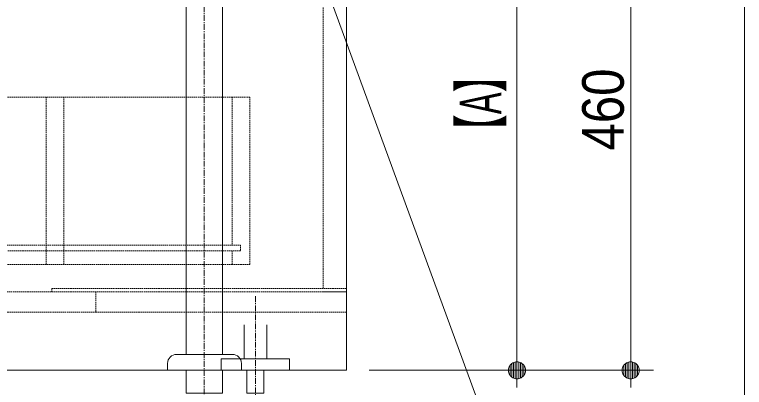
# Model space of a CAD drawing. Units: millimetres, scale not verified. Extents: x -6062 to 6062, y -3045 to 3045.
# Drawn here: x -1009 to -368, y -2085 to -1758 of the extents above; entities that cross this region are included whole.
import ezdxf
from ezdxf.enums import TextEntityAlignment as Align

# ---------------------------------------------------------------- set-up
doc = ezdxf.new("R2010")
doc.units = ezdxf.units.MM
doc.header["$LTSCALE"] = 20
doc.linetypes.add('CHAIN1', pattern=[8, 5, -1, 1, -1])
doc.linetypes.add('DASHED1', pattern=[1.8, 1.2, -0.6])
for name, color, linetype, lineweight in [('0-0_1図面枠', 7, 'Continuous', 9), ('0-1_4給排水', 7, 'Continuous', 9), ('0-2_5ボウル・キャビネット', 7, 'Continuous', 9), ('0-3_2寸法-2', 7, 'Continuous', 9), ('0-4_0', 7, 'Continuous', 9), ('0-5_2寸法-1', 7, 'Continuous', 9), ('0-6_2寸法-3', 7, 'Continuous', 9)]:
    doc.layers.add(name, color=color, linetype=linetype, lineweight=lineweight)
doc.styles.add('ＭＳ Ｐゴシック', font='')
doc.styles.get('ＭＳ Ｐゴシック').set_extended_font_data('MS PGothic')

# ---------------------------------------------------------------- blocks, each defined once
blk = doc.blocks.new('グループ-4')
at = {"layer": '0-0_1図面枠'}
blk.add_line((28400, 41000), (28400, -48600), dxfattribs=at)
blk = doc.blocks.new('グループ-5')
at = {"layer": '0-1_4給排水', "linetype": 'CHAIN1'}
blk.add_line((18900, -42300), (18900, -31980), dxfattribs=at)
at = {"layer": '0-1_4給排水'}
blk.add_line((18255, -41306.7), (18255, -41280), dxfattribs=at)
for points in [[(18580, -33060), (18580, -41120), (19220, -41120), (19220, -33060)], [(18415, -41120), (18417.5, -41120), (19392.5, -41120), (19395, -41120)], [(19555, -41280), (19555, -41306.7), (19555, -41400), (18255, -41400), (18255, -41306.7)]]:
    blk.add_lwpolyline(points, dxfattribs=at)
blk.add_lwpolyline([(18580, -41400), (19220, -41400), (19220, -41800), (18580, -41800)], close=True, dxfattribs=at)
for centre, start, end in [((18415, -41280), 90, 180), ((19395, -41280), 0, 90)]:
    blk.add_arc(centre, 160, start, end, dxfattribs=at)
blk = doc.blocks.new('_Dot')
at = {"layer": '0-4_0'}
for p, q in [((-10, 0), (-20, 0)), ((9.78, 2), (-9.78, 2)), ((7.99, 6), (-7.99, 6)), ((9.16, -3.98), (-9.16, -3.98)), ((6, -7.98), (-6, -7.98))]:
    blk.add_line(p, q, dxfattribs=at)
for points in [[(10, 0), (9.92, 1.25), (9.69, 2.49), (9.3, 3.68), (8.76, 4.82), (8.09, 5.88), (7.29, 6.85), (6.37, 7.71), (5.36, 8.44), (4.26, 9.05), (3.09, 9.51), (1.87, 9.82), (0.63, 9.98), (-0.63, 9.98), (-1.87, 9.82), (-3.09, 9.51), (-4.26, 9.05), (-5.36, 8.44), (-6.37, 7.71), (-7.29, 6.85), (-8.09, 5.88), (-8.76, 4.82), (-9.3, 3.68), (-9.69, 2.49), (-9.92, 1.25), (-10, 0), (0, 0)], [(-10, 0), (-9.92, -1.25), (-9.69, -2.49), (-9.3, -3.68), (-8.76, -4.82), (-8.09, -5.88), (-7.29, -6.85), (-6.37, -7.71), (-5.36, -8.44), (-4.26, -9.05), (-3.09, -9.51), (-1.87, -9.82), (-0.63, -9.98), (0.63, -9.98), (1.87, -9.82), (3.09, -9.51), (4.26, -9.05), (5.36, -8.44), (6.37, -7.71), (7.29, -6.85), (8.09, -5.88), (8.76, -4.82), (9.3, -3.68), (9.69, -2.49), (9.92, -1.25), (10, 0), (0, 0)]]:
    blk.add_lwpolyline(points, close=True, dxfattribs=at)
blk = doc.blocks.new('グループ-22')
at = {"layer": '0-1_4給排水', "linetype": 'CHAIN1'}
blk.add_line((19800, -40100), (19800, -42300), dxfattribs=at)
at = {"layer": '0-1_4給排水'}
blk.add_lwpolyline([(19600, -40600), (19600, -41200), (20000, -41200), (20000, -40600)], dxfattribs=at)
for points in [[(19200, -41200), (20400, -41200), (20400, -41400), (19200, -41400)], [(19650, -41400), (19950, -41400), (19950, -41800), (19650, -41800)]]:
    blk.add_lwpolyline(points, close=True, dxfattribs=at)
blk = doc.blocks.new('グループ-28')
at = {"layer": '0-2_5ボウル・キャビネット', "linetype": 'DASHED1'}
blk.add_lwpolyline([(19390, -39300), (19390, -39540), (19700, -39540), (19700, -36600), (19390, -36600), (19390, -39200)], dxfattribs=at)
blk = doc.blocks.new('グループ-29')
at = {"layer": '0-2_5ボウル・キャビネット'}
for p, q in [((10030, -34264), (10030, -34216)), ((10036, -34210), (10640, -34210)), ((10124, -34270), (10036, -34270)), ((10640, -39540), (10590, -39540))]:
    blk.add_line(p, q, dxfattribs=at)
at = {"layer": '0-2_5ボウル・キャビネット', "linetype": 'DASHED1'}
for p, q in [((10906, -34190), (10924, -34190)), ((10900, -34544), (10900, -39150)), ((10924, -34570), (10906, -34570)), ((19390, -36600), (10900, -36600)), ((16120, -36600), (16120, -39540)), ((16430, -36600), (16430, -39540)), ((19390, -39540), (10900, -39540))]:
    blk.add_line(p, q, dxfattribs=at)
at = {"layer": '0-2_5ボウル・キャビネット'}
blk.add_lwpolyline([(10640, -34240), (10130, -34240), (10130, -34264)], dxfattribs=at)
blk.add_lwpolyline([(10590, -40390), (10440, -40390), (10440, -34240), (10590, -34240)], close=True, dxfattribs=at)
at = {"layer": '0-2_5ボウル・キャビネット', "linetype": 'DASHED1'}
for points in [[(10640, -34210), (10900, -34210), (10900, -34196)], [(10900, -34564), (10900, -34240), (10640, -34240)], [(10930, -34196), (10930, -34384), (10924, -34390), (10930, -34396), (10930, -34564)], [(10900, -39300), (10900, -39540), (10640, -39540)]]:
    blk.add_lwpolyline(points, dxfattribs=at)
blk.add_lwpolyline([(10750, -39200), (19540, -39200), (19540, -39300), (10750, -39300)], close=True, dxfattribs=at)
at = {"layer": '0-2_5ボウル・キャビネット'}
for centre, start, end in [((10036, -34216), 90, 180), ((10036, -34264), 180, 225), ((10036, -34264), 225, 270), ((10124, -34264), 270, 0)]:
    blk.add_arc(centre, 6, start, end, dxfattribs=at)
at = {"layer": '0-2_5ボウル・キャビネット', "linetype": 'DASHED1'}
for centre, start, end in [((10906, -34196), 90, 180), ((10924, -34196), 0, 90), ((10906, -34564), 180, 270), ((10924, -34564), 270, 0)]:
    blk.add_arc(centre, 6, start, end, dxfattribs=at)
at = {"layer": '0-2_5ボウル・キャビネット'}
blk.add_blockref('グループ-28', (0, 0), dxfattribs=at)
blk = doc.blocks.new('グループ-32')
at = {"layer": '0-2_5ボウル・キャビネット', "linetype": 'DASHED1'}
for p, q in [((20990, -28160), (20990, -39962)), ((16990, -40020), (16990, -40380))]:
    blk.add_line(p, q, dxfattribs=at)
at = {"layer": '0-2_5ボウル・キャビネット'}
blk.add_lwpolyline([(10640, -27750), (21400, -27750), (21400, -41400), (10640, -41400)], close=True, dxfattribs=at)
at = {"layer": '0-2_5ボウル・キャビネット', "linetype": 'DASHED1'}
blk.add_lwpolyline([(11000, -40020), (21400, -40020), (21400, -40380), (11000, -40380)], close=True, dxfattribs=at)
blk.add_lwpolyline([(16220, -40020), (16220, -39962), (21400, -39962), (21400, -40020), (20990, -40020)], dxfattribs=at)
at = {"layer": '0-2_5ボウル・キャビネット'}
blk.add_blockref('グループ-29', (0, 0), dxfattribs=at)

msp = doc.modelspace()

# ---------------------------------------------------------------- linework, layer by layer
at = {"layer": '0-2_5ボウル・キャビネット'}
msp.add_lwpolyline([(-1317.5, -2070), (-717.5, -2070), (-717.5, -1070)], dxfattribs=at)
at = {"layer": '0-3_2寸法-2'}
for p, q in [((-567.5, -1600), (-567.5, -2070)), ((-467.5, -1610), (-467.5, -2070)), ((-697.5, -2070), (-547.5, -2070)), ((-547.5, -2070), (-447.5, -2070))]:
    msp.add_line(p, q, dxfattribs=at)
at = {"layer": '0-5_2寸法-1'}
for p, q in [((-567.5, -1615.01), (-567.5, -2054.99)), ((-467.5, -1625.01), (-467.5, -2054.99)), ((-697.5, -2070), (-547.5, -2070)), ((-547.5, -2070), (-447.5, -2070))]:
    msp.add_line(p, q, dxfattribs=at)
at = {"layer": '0-6_2寸法-3'}
msp.add_lwpolyline([(-912.57, -2420), (-483.38, -2420), (-778.75, -1614.9)], dxfattribs=at)

# ---------------------------------------------------------------- block references
at = {"layer": '0-0_1図面枠', "xscale": 0.05, "yscale": 0.05}
msp.add_blockref('グループ-4', (-1787.5, 0), dxfattribs=at)
at = {"layer": '0-1_4給排水', "xscale": 0.05, "yscale": 0.05}
for name in ['グループ-5', 'グループ-22']:
    msp.add_blockref(name, (-1787.5, 0), dxfattribs=at)
at = {"layer": '0-2_5ボウル・キャビネット', "xscale": 0.05, "yscale": 0.05}
msp.add_blockref('グループ-32', (-1787.5, 0), dxfattribs=at)
at = {"layer": '0-3_2寸法-2', "xscale": 0.7503418, "yscale": 0.7503418, "rotation": 90}
for p in [(-567.5, -2070), (-467.5, -2070)]:
    msp.add_blockref('_Dot', p, dxfattribs=at)
at = {"layer": '0-5_2寸法-1', "xscale": 0.7503418, "yscale": 0.7503418, "rotation": 270}
for p in [(-567.5, -2070), (-467.5, -2070)]:
    msp.add_blockref('_Dot', p, dxfattribs=at)

# ---------------------------------------------------------------- texts
at = {"layer": '0-5_2寸法-1', "style": 'ＭＳ Ｐゴシック'}
for s, height, width, p in [('460', 36.66, 0.9, (-462.54, -1876.89)), ('【A】', 36.69, 0.6, (-570.13, -1875.05))]:
    msp.add_text(s, height=height, rotation=90, dxfattribs=dict(at, width=width)).set_placement(p, align=Align.BOTTOM_LEFT)

doc.saveas('drawing.dxf')
